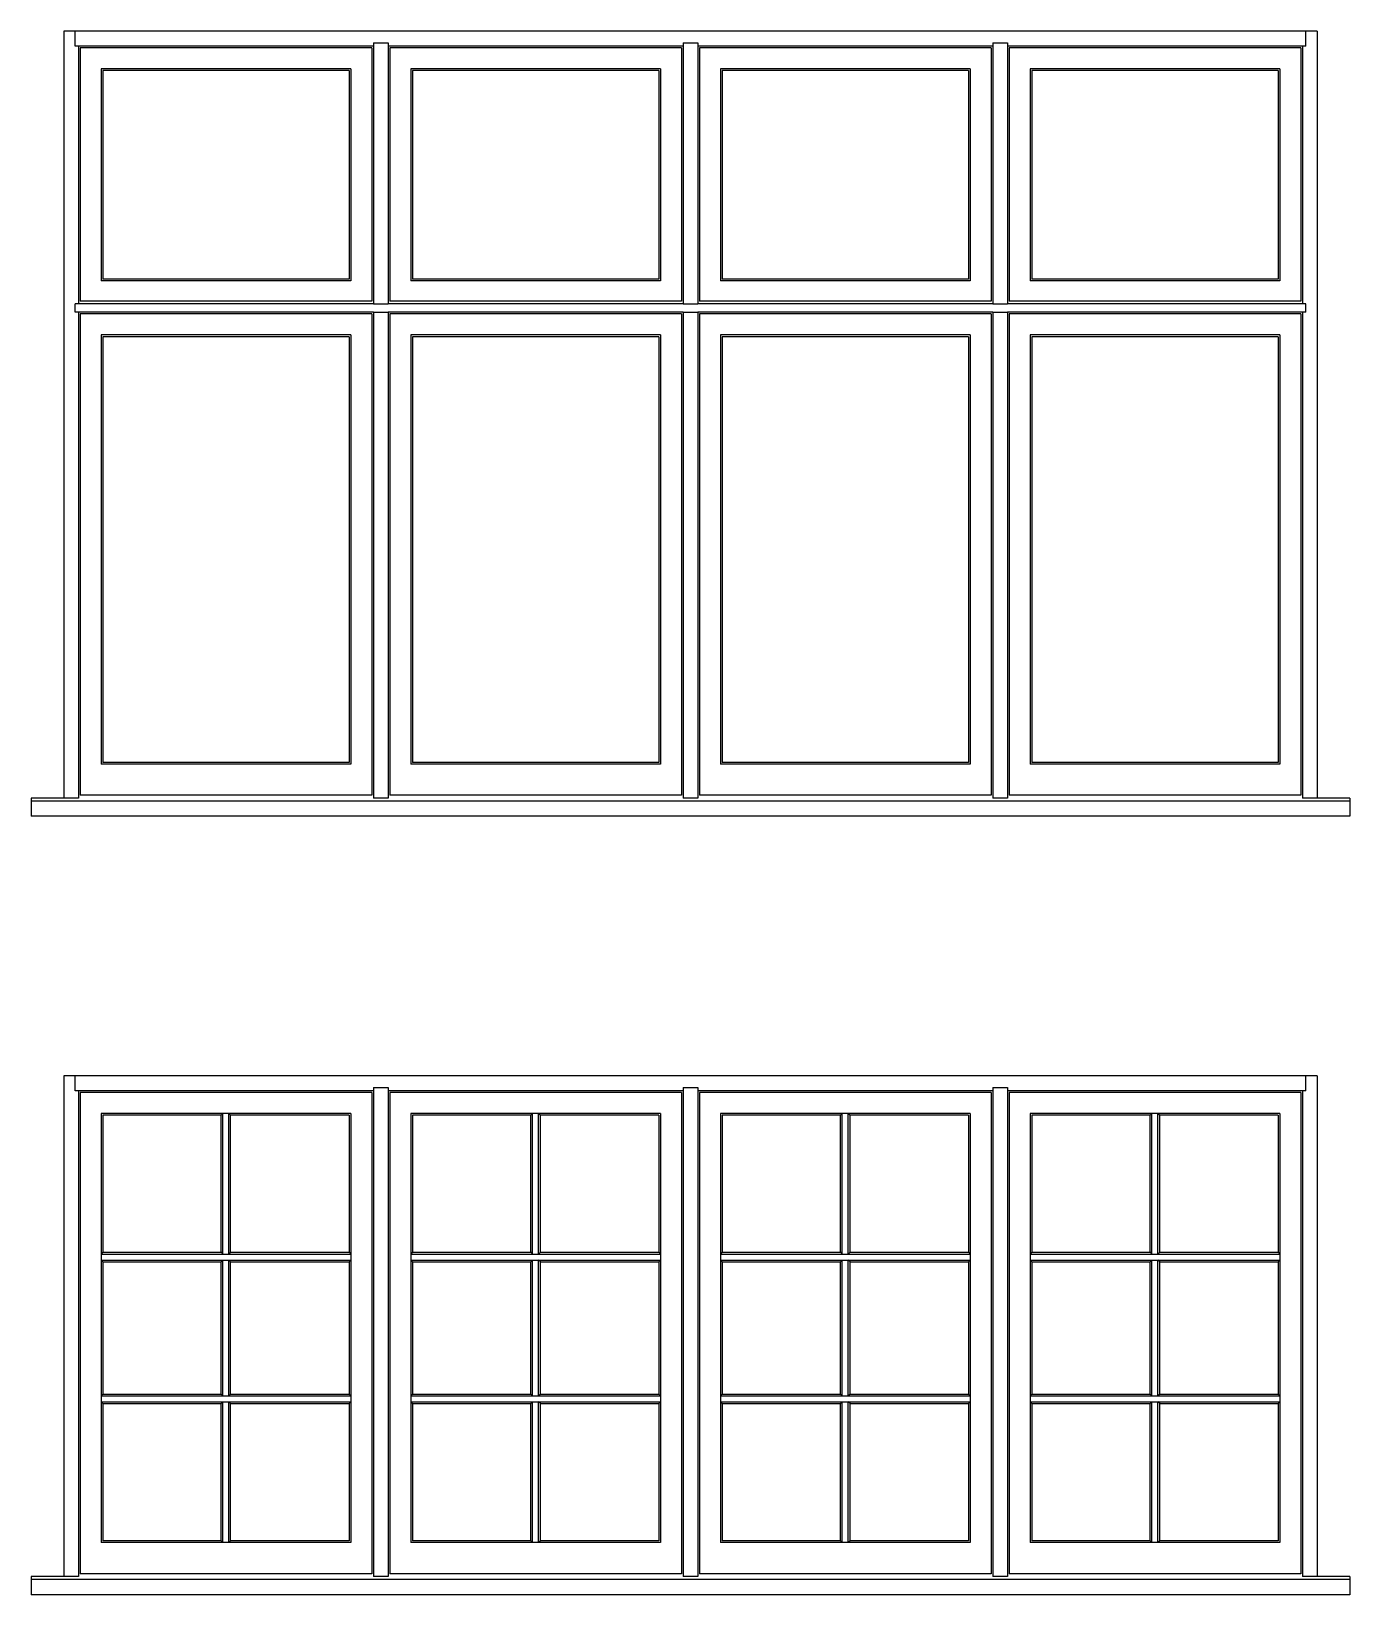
# Model space of a CAD drawing. Header units: inches. Extents: x 1985 to 11287, y 379 to 3234.
# Drawn here: x 9619.8 to 9741.6, y 1754.9 to 1899.4 of the extents above; entities that cross this region are included whole.
import ezdxf

# ---------------------------------------------------------------- set-up
doc = ezdxf.new("R2010")
doc.units = ezdxf.units.IN
doc.header["$MEASUREMENT"] = 0
doc.layers.add('elevation 99', color=7, linetype='CONTINUOUS')

msp = doc.modelspace()

# ---------------------------------------------------------------- linework, layer by layer
at = {"layer": 'elevation 99'}
for p, q in [((9622.767868, 1899.389656), (9622.767868, 1874.200051)), ((9652.76785, 1899.389656), (9622.767868, 1899.389656)), ((9623.830368, 1898.014655), (9623.830368, 1899.389656)), ((9681.392831, 1899.389656), (9651.39285, 1899.389656)), ((9651.39285, 1898.327155), (9651.39285, 1874.200051)), ((9651.39285, 1898.327155), (9652.76785, 1898.327155)), ((9652.76785, 1898.327155), (9652.76785, 1874.200051)), ((9710.017813, 1899.389656), (9680.017831, 1899.389656)), ((9680.017831, 1898.327155), (9680.017831, 1874.200051)), ((9680.017831, 1898.327155), (9681.392831, 1898.327155)), ((9681.392831, 1898.327155), (9681.392831, 1874.200051)), ((9738.642795, 1899.389656), (9708.642813, 1899.389656)), ((9708.642813, 1898.327155), (9708.642813, 1874.200051)), ((9708.642813, 1898.327155), (9710.017813, 1898.327155)), ((9710.017813, 1898.327155), (9710.017813, 1874.200051)), ((9737.580295, 1898.014655), (9737.580295, 1899.389656)), ((9738.642795, 1899.389656), (9738.642795, 1874.200051)), ((9651.39285, 1898.014655), (9623.830368, 1898.014655)), ((9624.142868, 1898.014655), (9624.142868, 1874.200051)), ((9624.286274, 1897.870969), (9624.286274, 1874.450518)), ((9651.249164, 1897.870969), (9624.286274, 1897.870969)), ((9651.249164, 1897.870969), (9651.249164, 1874.450518)), ((9651.39285, 1898.014655), (9651.39285, 1874.200051)), ((9652.76785, 1898.014655), (9652.76785, 1874.200051)), ((9680.017831, 1898.014655), (9652.76785, 1898.014655)), ((9652.911256, 1897.870969), (9652.911256, 1874.450518)), ((9679.874146, 1897.870969), (9652.911256, 1897.870969)), ((9679.874146, 1897.870969), (9679.874146, 1874.450518)), ((9680.017831, 1898.014655), (9680.017831, 1874.200051)), ((9681.392831, 1898.014655), (9681.392831, 1874.200051)), ((9708.642813, 1898.014655), (9681.392831, 1898.014655)), ((9681.536238, 1897.870969), (9681.536238, 1874.450518)), ((9708.499128, 1897.870969), (9681.536238, 1897.870969)), ((9708.499128, 1897.870969), (9708.499128, 1874.450518)), ((9708.642813, 1898.014655), (9708.642813, 1874.200051)), ((9710.017813, 1898.014655), (9710.017813, 1874.200051)), ((9737.580295, 1898.014655), (9710.017813, 1898.014655)), ((9710.16122, 1897.870969), (9710.16122, 1874.450518)), ((9737.124109, 1897.870969), (9710.16122, 1897.870969)), ((9737.124109, 1897.870969), (9737.124109, 1874.450518)), ((9737.267795, 1898.014655), (9737.267795, 1874.200051)), ((9626.232154, 1895.925369), (9626.232154, 1876.33346)), ((9649.303564, 1895.925369), (9626.232154, 1895.925369)), ((9626.392868, 1895.764655), (9626.392868, 1876.494175)), ((9649.14285, 1895.764655), (9626.392868, 1895.764655)), ((9649.14285, 1895.764655), (9649.14285, 1876.494175)), ((9649.303564, 1895.925369), (9649.303564, 1876.33346)), ((9654.857135, 1895.925369), (9654.857135, 1876.33346)), ((9677.928546, 1895.925369), (9654.857135, 1895.925369)), ((9655.01785, 1895.764655), (9655.01785, 1876.494175)), ((9677.767831, 1895.764655), (9655.01785, 1895.764655)), ((9677.767831, 1895.764655), (9677.767831, 1876.494175)), ((9677.928546, 1895.925369), (9677.928546, 1876.33346)), ((9683.482117, 1895.925369), (9683.482117, 1876.33346)), ((9706.553528, 1895.925369), (9683.482117, 1895.925369)), ((9683.642831, 1895.764655), (9683.642831, 1876.494175)), ((9706.392813, 1895.764655), (9683.642831, 1895.764655)), ((9706.392813, 1895.764655), (9706.392813, 1876.494175)), ((9706.553528, 1895.925369), (9706.553528, 1876.33346)), ((9712.107099, 1895.925369), (9712.107099, 1876.33346)), ((9735.178509, 1895.925369), (9712.107099, 1895.925369)), ((9712.267813, 1895.764655), (9712.267813, 1876.494175)), ((9735.017795, 1895.764655), (9712.267813, 1895.764655)), ((9735.017795, 1895.764655), (9735.017795, 1876.494175)), ((9735.178509, 1895.925369), (9735.178509, 1876.33346)), ((9649.303564, 1876.33346), (9626.232154, 1876.33346)), ((9649.14285, 1876.494175), (9626.392868, 1876.494175)), ((9677.928546, 1876.33346), (9654.857135, 1876.33346)), ((9677.767831, 1876.494175), (9655.01785, 1876.494175)), ((9706.553528, 1876.33346), (9683.482117, 1876.33346)), ((9706.392813, 1876.494175), (9683.642831, 1876.494175)), ((9735.178509, 1876.33346), (9712.107099, 1876.33346)), ((9735.017795, 1876.494175), (9712.267813, 1876.494175)), ((9622.767868, 1874.200051), (9622.767868, 1828.543744)), ((9651.39285, 1874.200051), (9623.830368, 1874.200051)), ((9623.830368, 1873.41985), (9623.830368, 1874.200051)), ((9651.249164, 1874.450518), (9624.286274, 1874.450518)), ((9651.39285, 1874.200051), (9652.76785, 1874.200051)), ((9680.017831, 1874.200051), (9652.76785, 1874.200051)), ((9679.874146, 1874.450518), (9652.911256, 1874.450518)), ((9680.017831, 1874.200051), (9681.392831, 1874.200051)), ((9708.642813, 1874.200051), (9681.392831, 1874.200051)), ((9708.499128, 1874.450518), (9681.536238, 1874.450518)), ((9708.642813, 1874.200051), (9710.017813, 1874.200051)), ((9737.580295, 1874.200051), (9710.017813, 1874.200051)), ((9737.124109, 1874.450518), (9710.16122, 1874.450518)), ((9737.580295, 1873.41985), (9737.580295, 1874.200051)), ((9738.642795, 1874.200051), (9738.642795, 1828.543744)), ((9651.39285, 1873.41985), (9623.830368, 1873.41985)), ((9624.142868, 1873.41985), (9624.142868, 1828.543744)), ((9624.286274, 1873.276164), (9624.286274, 1828.794211)), ((9651.249164, 1873.276164), (9624.286274, 1873.276164)), ((9651.249164, 1873.276164), (9651.249164, 1828.794211)), ((9651.39285, 1873.41985), (9651.39285, 1828.543744)), ((9651.39285, 1873.41985), (9651.39285, 1828.543744)), ((9651.39285, 1873.41985), (9652.76785, 1873.41985)), ((9652.76785, 1873.41985), (9652.76785, 1828.543744)), ((9652.76785, 1873.41985), (9652.76785, 1828.543744)), ((9680.017831, 1873.41985), (9652.76785, 1873.41985)), ((9652.911256, 1873.276164), (9652.911256, 1828.794211)), ((9679.874146, 1873.276164), (9652.911256, 1873.276164)), ((9679.874146, 1873.276164), (9679.874146, 1828.794211)), ((9680.017831, 1873.41985), (9680.017831, 1828.543744)), ((9680.017831, 1873.41985), (9680.017831, 1828.543744)), ((9680.017831, 1873.41985), (9681.392831, 1873.41985)), ((9681.392831, 1873.41985), (9681.392831, 1828.543744)), ((9681.392831, 1873.41985), (9681.392831, 1828.543744)), ((9708.642813, 1873.41985), (9681.392831, 1873.41985)), ((9681.536238, 1873.276164), (9681.536238, 1828.794211)), ((9708.499128, 1873.276164), (9681.536238, 1873.276164)), ((9708.499128, 1873.276164), (9708.499128, 1828.794211)), ((9708.642813, 1873.41985), (9708.642813, 1828.543744)), ((9708.642813, 1873.41985), (9708.642813, 1828.543744)), ((9708.642813, 1873.41985), (9710.017813, 1873.41985)), ((9710.017813, 1873.41985), (9710.017813, 1828.543744)), ((9710.017813, 1873.41985), (9710.017813, 1828.543744)), ((9737.580295, 1873.41985), (9710.017813, 1873.41985)), ((9710.16122, 1873.276164), (9710.16122, 1828.794211)), ((9737.124109, 1873.276164), (9710.16122, 1873.276164)), ((9737.124109, 1873.276164), (9737.124109, 1828.794211)), ((9737.267795, 1873.41985), (9737.267795, 1828.543744)), ((9626.232154, 1871.330564), (9626.232154, 1831.677154)), ((9649.303564, 1871.330564), (9626.232154, 1871.330564)), ((9626.392868, 1871.16985), (9626.392868, 1831.837868)), ((9649.14285, 1871.16985), (9626.392868, 1871.16985)), ((9649.14285, 1871.16985), (9649.14285, 1831.837868)), ((9649.303564, 1871.330564), (9649.303564, 1831.677154)), ((9654.857135, 1871.330564), (9654.857135, 1831.677154)), ((9677.928546, 1871.330564), (9654.857135, 1871.330564)), ((9655.01785, 1871.16985), (9655.01785, 1831.837868)), ((9677.767831, 1871.16985), (9655.01785, 1871.16985)), ((9677.767831, 1871.16985), (9677.767831, 1831.837868)), ((9677.928546, 1871.330564), (9677.928546, 1831.677154)), ((9683.482117, 1871.330564), (9683.482117, 1831.677154)), ((9706.553528, 1871.330564), (9683.482117, 1871.330564)), ((9683.642831, 1871.16985), (9683.642831, 1831.837868)), ((9706.392813, 1871.16985), (9683.642831, 1871.16985)), ((9706.392813, 1871.16985), (9706.392813, 1831.837868)), ((9706.553528, 1871.330564), (9706.553528, 1831.677154)), ((9712.107099, 1871.330564), (9712.107099, 1831.677154)), ((9735.178509, 1871.330564), (9712.107099, 1871.330564)), ((9712.267813, 1871.16985), (9712.267813, 1831.837868)), ((9735.017795, 1871.16985), (9712.267813, 1871.16985)), ((9735.017795, 1871.16985), (9735.017795, 1831.837868)), ((9735.178509, 1871.330564), (9735.178509, 1831.677154)), ((9649.14285, 1831.837868), (9626.392868, 1831.837868)), ((9677.767831, 1831.837868), (9655.01785, 1831.837868)), ((9706.392813, 1831.837868), (9683.642831, 1831.837868)), ((9735.017795, 1831.837868), (9712.267813, 1831.837868)), ((9649.303564, 1831.677154), (9626.232154, 1831.677154)), ((9677.928546, 1831.677154), (9654.857135, 1831.677154)), ((9706.553528, 1831.677154), (9683.482117, 1831.677154)), ((9735.178509, 1831.677154), (9712.107099, 1831.677154)), ((9624.142868, 1828.543744), (9619.767868, 1828.543744)), ((9619.767868, 1828.543744), (9619.767868, 1826.861002)), ((9655.76785, 1828.257213), (9619.767868, 1828.257213)), ((9651.249164, 1828.794211), (9624.286274, 1828.794211)), ((9684.392831, 1828.257213), (9648.39285, 1828.257213)), ((9652.76785, 1828.543744), (9651.39285, 1828.543744)), ((9679.874146, 1828.794211), (9652.911256, 1828.794211)), ((9713.017813, 1828.257213), (9677.017831, 1828.257213)), ((9681.392831, 1828.543744), (9680.017831, 1828.543744)), ((9708.499128, 1828.794211), (9681.536238, 1828.794211)), ((9741.642795, 1828.257213), (9705.642813, 1828.257213)), ((9710.017813, 1828.543744), (9708.642813, 1828.543744)), ((9737.124109, 1828.794211), (9710.16122, 1828.794211)), ((9741.642795, 1828.543744), (9737.267795, 1828.543744)), ((9741.642795, 1828.543744), (9741.642795, 1826.861002)), ((9655.76785, 1826.861002), (9619.767868, 1826.861002)), ((9684.392831, 1826.861002), (9648.39285, 1826.861002)), ((9713.017813, 1826.861002), (9677.017831, 1826.861002)), ((9741.642795, 1826.861002), (9705.642813, 1826.861002)), ((9622.767868, 1802.861002), (9622.767868, 1756.609896)), ((9652.76785, 1802.861002), (9622.767868, 1802.861002)), ((9623.830368, 1801.486002), (9623.830368, 1802.861002)), ((9624.142868, 1801.486002), (9623.830368, 1801.486002)), ((9624.142868, 1801.486002), (9624.142868, 1756.609896)), ((9651.39285, 1801.486002), (9624.142868, 1801.486002)), ((9681.392831, 1802.861002), (9651.39285, 1802.861002)), ((9651.39285, 1801.798502), (9651.39285, 1756.609896)), ((9651.39285, 1801.798502), (9652.76785, 1801.798502)), ((9651.39285, 1801.486002), (9651.39285, 1756.609896)), ((9652.76785, 1801.798502), (9652.76785, 1756.609896)), ((9652.76785, 1801.486002), (9652.76785, 1756.609896)), ((9680.017831, 1801.486002), (9652.76785, 1801.486002)), ((9710.017813, 1802.861002), (9680.017831, 1802.861002)), ((9680.017831, 1801.798502), (9680.017831, 1756.609896)), ((9680.017831, 1801.798502), (9681.392831, 1801.798502)), ((9680.017831, 1801.486002), (9680.017831, 1756.609896)), ((9681.392831, 1801.798502), (9681.392831, 1756.609896)), ((9681.392831, 1801.486002), (9681.392831, 1756.609896)), ((9708.642813, 1801.486002), (9681.392831, 1801.486002)), ((9738.642795, 1802.861002), (9708.642813, 1802.861002)), ((9708.642813, 1801.798502), (9708.642813, 1756.609896)), ((9708.642813, 1801.798502), (9710.017813, 1801.798502)), ((9708.642813, 1801.486002), (9708.642813, 1756.609896)), ((9710.017813, 1801.798502), (9710.017813, 1756.609896)), ((9710.017813, 1801.486002), (9710.017813, 1756.609896)), ((9737.580295, 1801.486002), (9710.017813, 1801.486002)), ((9737.267795, 1801.486002), (9737.267795, 1756.609896)), ((9737.580295, 1801.486002), (9737.580295, 1802.861002)), ((9738.642795, 1802.861002), (9738.642795, 1756.609896)), ((9624.286274, 1801.342316), (9624.286274, 1756.860363)), ((9651.249164, 1801.342316), (9624.286274, 1801.342316)), ((9651.249164, 1801.342316), (9651.249164, 1756.860363)), ((9652.911256, 1801.342316), (9652.911256, 1756.860363)), ((9679.874146, 1801.342316), (9652.911256, 1801.342316)), ((9679.874146, 1801.342316), (9679.874146, 1756.860363)), ((9681.536238, 1801.342316), (9681.536238, 1756.860363)), ((9708.499128, 1801.342316), (9681.536238, 1801.342316)), ((9708.499128, 1801.342316), (9708.499128, 1756.860363)), ((9710.16122, 1801.342316), (9710.16122, 1756.860363)), ((9737.124109, 1801.342316), (9710.16122, 1801.342316)), ((9737.124109, 1801.342316), (9737.124109, 1756.860363)), ((9626.232154, 1799.396716), (9626.232154, 1759.743305)), ((9649.303564, 1799.396716), (9626.232154, 1799.396716)), ((9626.392868, 1799.236002), (9626.392868, 1786.567873)), ((9637.325327, 1799.236002), (9626.392868, 1799.236002)), ((9637.325327, 1799.236002), (9637.486041, 1799.396716)), ((9637.325327, 1786.567873), (9637.325327, 1799.236002)), ((9637.486041, 1786.407159), (9637.486041, 1799.396716)), ((9638.039612, 1799.396716), (9638.200327, 1799.236002)), ((9638.039612, 1786.407159), (9638.039612, 1799.396716)), ((9649.14285, 1799.236002), (9638.200327, 1799.236002)), ((9638.200327, 1786.567873), (9638.200327, 1799.236002)), ((9649.14285, 1799.236002), (9649.14285, 1786.567873)), ((9649.303564, 1799.396716), (9649.303564, 1759.743305)), ((9654.857135, 1799.396716), (9654.857135, 1759.743305)), ((9677.928546, 1799.396716), (9654.857135, 1799.396716)), ((9655.01785, 1799.236002), (9655.01785, 1786.567873)), ((9665.950308, 1799.236002), (9655.01785, 1799.236002)), ((9665.950308, 1799.236002), (9666.111023, 1799.396716)), ((9665.950308, 1786.567873), (9665.950308, 1799.236002)), ((9666.111023, 1786.407159), (9666.111023, 1799.396716)), ((9666.664594, 1799.396716), (9666.825308, 1799.236002)), ((9666.664594, 1786.407159), (9666.664594, 1799.396716)), ((9677.767831, 1799.236002), (9666.825308, 1799.236002)), ((9666.825308, 1786.567873), (9666.825308, 1799.236002)), ((9677.767831, 1799.236002), (9677.767831, 1786.567873)), ((9677.928546, 1799.396716), (9677.928546, 1759.743305)), ((9683.482117, 1799.396716), (9683.482117, 1759.743305)), ((9706.553528, 1799.396716), (9683.482117, 1799.396716)), ((9683.642831, 1799.236002), (9683.642831, 1786.567873)), ((9694.57529, 1799.236002), (9683.642831, 1799.236002)), ((9694.57529, 1799.236002), (9694.736005, 1799.396716)), ((9694.57529, 1786.567873), (9694.57529, 1799.236002)), ((9694.736005, 1786.407159), (9694.736005, 1799.396716)), ((9695.289576, 1799.396716), (9695.45029, 1799.236002)), ((9695.289576, 1786.407159), (9695.289576, 1799.396716)), ((9706.392813, 1799.236002), (9695.45029, 1799.236002)), ((9695.45029, 1786.567873), (9695.45029, 1799.236002)), ((9706.392813, 1799.236002), (9706.392813, 1786.567873)), ((9706.553528, 1799.396716), (9706.553528, 1759.743305)), ((9712.107099, 1799.396716), (9712.107099, 1759.743305)), ((9735.178509, 1799.396716), (9712.107099, 1799.396716)), ((9712.267813, 1799.236002), (9712.267813, 1786.567873)), ((9723.200272, 1799.236002), (9712.267813, 1799.236002)), ((9723.200272, 1799.236002), (9723.360986, 1799.396716)), ((9723.200272, 1786.567873), (9723.200272, 1799.236002)), ((9723.360986, 1786.407159), (9723.360986, 1799.396716)), ((9723.914558, 1799.396716), (9724.075272, 1799.236002)), ((9723.914558, 1786.407159), (9723.914558, 1799.396716)), ((9735.017795, 1799.236002), (9724.075272, 1799.236002)), ((9724.075272, 1786.567873), (9724.075272, 1799.236002)), ((9735.017795, 1799.236002), (9735.017795, 1786.567873)), ((9735.178509, 1799.396716), (9735.178509, 1759.743305)), ((9626.392868, 1786.567873), (9626.232154, 1786.407159)), ((9626.232154, 1786.407159), (9637.486041, 1786.407159)), ((9626.232154, 1785.853587), (9637.486041, 1785.853587)), ((9626.232154, 1785.853587), (9626.392868, 1785.692873)), ((9626.392868, 1786.567873), (9637.325327, 1786.567873)), ((9626.392868, 1785.692873), (9626.392868, 1773.457212)), ((9626.392868, 1785.692873), (9637.325327, 1785.692873)), ((9637.325327, 1786.567873), (9637.486041, 1786.407159)), ((9637.325327, 1785.692873), (9637.486041, 1785.853587)), ((9637.325327, 1773.457212), (9637.325327, 1785.692873)), ((9637.486041, 1786.407159), (9638.039612, 1786.407159)), ((9637.486041, 1785.853587), (9638.039612, 1785.853587)), ((9637.486041, 1773.296498), (9637.486041, 1785.853587)), ((9638.200327, 1786.567873), (9638.039612, 1786.407159)), ((9638.039612, 1786.407159), (9649.303564, 1786.407159)), ((9638.039612, 1785.853587), (9649.303564, 1785.853587)), ((9638.200327, 1785.692873), (9638.039612, 1785.853587)), ((9638.039612, 1773.296498), (9638.039612, 1785.853587)), ((9638.200327, 1786.567873), (9649.14285, 1786.567873)), ((9638.200327, 1773.457212), (9638.200327, 1785.692873)), ((9638.200327, 1785.692873), (9649.14285, 1785.692873)), ((9649.14285, 1786.567873), (9649.303564, 1786.407159)), ((9649.303564, 1785.853587), (9649.14285, 1785.692873)), ((9649.14285, 1785.692873), (9649.14285, 1773.457212)), ((9655.01785, 1786.567873), (9654.857135, 1786.407159)), ((9654.857135, 1786.407159), (9666.111023, 1786.407159)), ((9654.857135, 1785.853587), (9666.111023, 1785.853587)), ((9654.857135, 1785.853587), (9655.01785, 1785.692873)), ((9655.01785, 1786.567873), (9665.950308, 1786.567873)), ((9655.01785, 1785.692873), (9655.01785, 1773.457212)), ((9655.01785, 1785.692873), (9665.950308, 1785.692873)), ((9665.950308, 1786.567873), (9666.111023, 1786.407159)), ((9665.950308, 1785.692873), (9666.111023, 1785.853587)), ((9665.950308, 1773.457212), (9665.950308, 1785.692873)), ((9666.111023, 1786.407159), (9666.664594, 1786.407159)), ((9666.111023, 1785.853587), (9666.664594, 1785.853587)), ((9666.111023, 1773.296498), (9666.111023, 1785.853587)), ((9666.825308, 1786.567873), (9666.664594, 1786.407159)), ((9666.664594, 1786.407159), (9677.928546, 1786.407159)), ((9666.664594, 1785.853587), (9677.928546, 1785.853587)), ((9666.825308, 1785.692873), (9666.664594, 1785.853587)), ((9666.664594, 1773.296498), (9666.664594, 1785.853587)), ((9666.825308, 1786.567873), (9677.767831, 1786.567873)), ((9666.825308, 1773.457212), (9666.825308, 1785.692873)), ((9666.825308, 1785.692873), (9677.767831, 1785.692873)), ((9677.767831, 1786.567873), (9677.928546, 1786.407159)), ((9677.928546, 1785.853587), (9677.767831, 1785.692873)), ((9677.767831, 1785.692873), (9677.767831, 1773.457212)), ((9683.642831, 1786.567873), (9683.482117, 1786.407159)), ((9683.482117, 1786.407159), (9694.736005, 1786.407159)), ((9683.482117, 1785.853587), (9694.736005, 1785.853587)), ((9683.482117, 1785.853587), (9683.642831, 1785.692873)), ((9683.642831, 1786.567873), (9694.57529, 1786.567873)), ((9683.642831, 1785.692873), (9683.642831, 1773.457212)), ((9683.642831, 1785.692873), (9694.57529, 1785.692873)), ((9694.57529, 1786.567873), (9694.736005, 1786.407159)), ((9694.57529, 1785.692873), (9694.736005, 1785.853587)), ((9694.57529, 1773.457212), (9694.57529, 1785.692873)), ((9694.736005, 1786.407159), (9695.289576, 1786.407159)), ((9694.736005, 1785.853587), (9695.289576, 1785.853587)), ((9694.736005, 1773.296498), (9694.736005, 1785.853587)), ((9695.45029, 1786.567873), (9695.289576, 1786.407159)), ((9695.289576, 1786.407159), (9706.553528, 1786.407159)), ((9695.289576, 1785.853587), (9706.553528, 1785.853587)), ((9695.45029, 1785.692873), (9695.289576, 1785.853587)), ((9695.289576, 1773.296498), (9695.289576, 1785.853587)), ((9695.45029, 1786.567873), (9706.392813, 1786.567873)), ((9695.45029, 1773.457212), (9695.45029, 1785.692873)), ((9695.45029, 1785.692873), (9706.392813, 1785.692873)), ((9706.392813, 1786.567873), (9706.553528, 1786.407159)), ((9706.553528, 1785.853587), (9706.392813, 1785.692873)), ((9706.392813, 1785.692873), (9706.392813, 1773.457212)), ((9712.267813, 1786.567873), (9712.107099, 1786.407159)), ((9712.107099, 1786.407159), (9723.360986, 1786.407159)), ((9712.107099, 1785.853587), (9723.360986, 1785.853587)), ((9712.107099, 1785.853587), (9712.267813, 1785.692873)), ((9712.267813, 1786.567873), (9723.200272, 1786.567873)), ((9712.267813, 1785.692873), (9712.267813, 1773.457212)), ((9712.267813, 1785.692873), (9723.200272, 1785.692873)), ((9723.200272, 1786.567873), (9723.360986, 1786.407159)), ((9723.200272, 1785.692873), (9723.360986, 1785.853587)), ((9723.200272, 1773.457212), (9723.200272, 1785.692873)), ((9723.360986, 1786.407159), (9723.914558, 1786.407159)), ((9723.360986, 1785.853587), (9723.914558, 1785.853587)), ((9723.360986, 1773.296498), (9723.360986, 1785.853587)), ((9724.075272, 1786.567873), (9723.914558, 1786.407159)), ((9723.914558, 1786.407159), (9735.178509, 1786.407159)), ((9723.914558, 1785.853587), (9735.178509, 1785.853587)), ((9724.075272, 1785.692873), (9723.914558, 1785.853587)), ((9723.914558, 1773.296498), (9723.914558, 1785.853587)), ((9724.075272, 1786.567873), (9735.017795, 1786.567873)), ((9724.075272, 1773.457212), (9724.075272, 1785.692873)), ((9724.075272, 1785.692873), (9735.017795, 1785.692873)), ((9735.017795, 1786.567873), (9735.178509, 1786.407159)), ((9735.178509, 1785.853587), (9735.017795, 1785.692873)), ((9735.017795, 1785.692873), (9735.017795, 1773.457212)), ((9626.392868, 1773.457212), (9626.232154, 1773.296498)), ((9626.232154, 1773.296498), (9637.486041, 1773.296498)), ((9626.232154, 1772.742927), (9637.486041, 1772.742927)), ((9626.232154, 1772.742927), (9626.392868, 1772.582212)), ((9626.392868, 1773.457212), (9637.325327, 1773.457212)), ((9626.392868, 1772.582212), (9626.392868, 1759.90402)), ((9626.392868, 1772.582212), (9637.325327, 1772.582212)), ((9637.325327, 1773.457212), (9637.486041, 1773.296498)), ((9637.325327, 1772.582212), (9637.486041, 1772.742927)), ((9637.325327, 1759.90402), (9637.325327, 1772.582212)), ((9637.486041, 1773.296498), (9638.039612, 1773.296498)), ((9637.486041, 1759.743305), (9637.486041, 1772.742927)), ((9637.486041, 1772.742927), (9638.039612, 1772.742927)), ((9638.200327, 1773.457212), (9638.039612, 1773.296498)), ((9638.039612, 1773.296498), (9649.303564, 1773.296498)), ((9638.039612, 1759.743305), (9638.039612, 1772.742927)), ((9638.039612, 1772.742927), (9649.303564, 1772.742927)), ((9638.200327, 1772.582212), (9638.039612, 1772.742927)), ((9638.200327, 1773.457212), (9649.14285, 1773.457212)), ((9638.200327, 1759.90402), (9638.200327, 1772.582212)), ((9638.200327, 1772.582212), (9649.14285, 1772.582212)), ((9649.14285, 1773.457212), (9649.303564, 1773.296498)), ((9649.303564, 1772.742927), (9649.14285, 1772.582212)), ((9649.14285, 1772.582212), (9649.14285, 1759.90402)), ((9655.01785, 1773.457212), (9654.857135, 1773.296498)), ((9654.857135, 1773.296498), (9666.111023, 1773.296498)), ((9654.857135, 1772.742927), (9666.111023, 1772.742927)), ((9654.857135, 1772.742927), (9655.01785, 1772.582212)), ((9655.01785, 1773.457212), (9665.950308, 1773.457212)), ((9655.01785, 1772.582212), (9655.01785, 1759.90402)), ((9655.01785, 1772.582212), (9665.950308, 1772.582212)), ((9665.950308, 1773.457212), (9666.111023, 1773.296498)), ((9665.950308, 1772.582212), (9666.111023, 1772.742927)), ((9665.950308, 1759.90402), (9665.950308, 1772.582212)), ((9666.111023, 1773.296498), (9666.664594, 1773.296498)), ((9666.111023, 1759.743305), (9666.111023, 1772.742927)), ((9666.111023, 1772.742927), (9666.664594, 1772.742927)), ((9666.825308, 1773.457212), (9666.664594, 1773.296498)), ((9666.664594, 1773.296498), (9677.928546, 1773.296498)), ((9666.664594, 1759.743305), (9666.664594, 1772.742927)), ((9666.664594, 1772.742927), (9677.928546, 1772.742927)), ((9666.825308, 1772.582212), (9666.664594, 1772.742927)), ((9666.825308, 1773.457212), (9677.767831, 1773.457212)), ((9666.825308, 1759.90402), (9666.825308, 1772.582212)), ((9666.825308, 1772.582212), (9677.767831, 1772.582212)), ((9677.767831, 1773.457212), (9677.928546, 1773.296498)), ((9677.928546, 1772.742927), (9677.767831, 1772.582212)), ((9677.767831, 1772.582212), (9677.767831, 1759.90402)), ((9683.642831, 1773.457212), (9683.482117, 1773.296498)), ((9683.482117, 1773.296498), (9694.736005, 1773.296498)), ((9683.482117, 1772.742927), (9694.736005, 1772.742927)), ((9683.482117, 1772.742927), (9683.642831, 1772.582212)), ((9683.642831, 1773.457212), (9694.57529, 1773.457212)), ((9683.642831, 1772.582212), (9683.642831, 1759.90402)), ((9683.642831, 1772.582212), (9694.57529, 1772.582212)), ((9694.57529, 1773.457212), (9694.736005, 1773.296498)), ((9694.57529, 1772.582212), (9694.736005, 1772.742927)), ((9694.57529, 1759.90402), (9694.57529, 1772.582212)), ((9694.736005, 1773.296498), (9695.289576, 1773.296498)), ((9694.736005, 1759.743305), (9694.736005, 1772.742927)), ((9694.736005, 1772.742927), (9695.289576, 1772.742927)), ((9695.45029, 1773.457212), (9695.289576, 1773.296498)), ((9695.289576, 1773.296498), (9706.553528, 1773.296498)), ((9695.289576, 1759.743305), (9695.289576, 1772.742927)), ((9695.289576, 1772.742927), (9706.553528, 1772.742927)), ((9695.45029, 1772.582212), (9695.289576, 1772.742927)), ((9695.45029, 1773.457212), (9706.392813, 1773.457212)), ((9695.45029, 1759.90402), (9695.45029, 1772.582212)), ((9695.45029, 1772.582212), (9706.392813, 1772.582212)), ((9706.392813, 1773.457212), (9706.553528, 1773.296498)), ((9706.553528, 1772.742927), (9706.392813, 1772.582212)), ((9706.392813, 1772.582212), (9706.392813, 1759.90402)), ((9712.267813, 1773.457212), (9712.107099, 1773.296498)), ((9712.107099, 1773.296498), (9723.360986, 1773.296498)), ((9712.107099, 1772.742927), (9723.360986, 1772.742927)), ((9712.107099, 1772.742927), (9712.267813, 1772.582212)), ((9712.267813, 1773.457212), (9723.200272, 1773.457212)), ((9712.267813, 1772.582212), (9712.267813, 1759.90402)), ((9712.267813, 1772.582212), (9723.200272, 1772.582212)), ((9723.200272, 1773.457212), (9723.360986, 1773.296498)), ((9723.200272, 1772.582212), (9723.360986, 1772.742927)), ((9723.200272, 1759.90402), (9723.200272, 1772.582212)), ((9723.360986, 1773.296498), (9723.914558, 1773.296498)), ((9723.360986, 1759.743305), (9723.360986, 1772.742927)), ((9723.360986, 1772.742927), (9723.914558, 1772.742927)), ((9724.075272, 1773.457212), (9723.914558, 1773.296498)), ((9723.914558, 1773.296498), (9735.178509, 1773.296498)), ((9723.914558, 1759.743305), (9723.914558, 1772.742927)), ((9723.914558, 1772.742927), (9735.178509, 1772.742927)), ((9724.075272, 1772.582212), (9723.914558, 1772.742927)), ((9724.075272, 1773.457212), (9735.017795, 1773.457212)), ((9724.075272, 1759.90402), (9724.075272, 1772.582212)), ((9724.075272, 1772.582212), (9735.017795, 1772.582212)), ((9735.017795, 1773.457212), (9735.178509, 1773.296498)), ((9735.178509, 1772.742927), (9735.017795, 1772.582212)), ((9735.017795, 1772.582212), (9735.017795, 1759.90402)), ((9649.303564, 1759.743305), (9626.232154, 1759.743305)), ((9637.325327, 1759.90402), (9626.392868, 1759.90402)), ((9637.325327, 1759.90402), (9637.486041, 1759.743305)), ((9638.200327, 1759.90402), (9638.039612, 1759.743305)), ((9649.14285, 1759.90402), (9638.200327, 1759.90402)), ((9677.928546, 1759.743305), (9654.857135, 1759.743305)), ((9665.950308, 1759.90402), (9655.01785, 1759.90402)), ((9665.950308, 1759.90402), (9666.111023, 1759.743305)), ((9666.825308, 1759.90402), (9666.664594, 1759.743305)), ((9677.767831, 1759.90402), (9666.825308, 1759.90402)), ((9706.553528, 1759.743305), (9683.482117, 1759.743305)), ((9694.57529, 1759.90402), (9683.642831, 1759.90402)), ((9694.57529, 1759.90402), (9694.736005, 1759.743305)), ((9695.45029, 1759.90402), (9695.289576, 1759.743305)), ((9706.392813, 1759.90402), (9695.45029, 1759.90402)), ((9735.178509, 1759.743305), (9712.107099, 1759.743305)), ((9723.200272, 1759.90402), (9712.267813, 1759.90402)), ((9723.200272, 1759.90402), (9723.360986, 1759.743305)), ((9724.075272, 1759.90402), (9723.914558, 1759.743305)), ((9735.017795, 1759.90402), (9724.075272, 1759.90402)), ((9651.249164, 1756.860363), (9624.286274, 1756.860363)), ((9679.874146, 1756.860363), (9652.911256, 1756.860363)), ((9708.499128, 1756.860363), (9681.536238, 1756.860363)), ((9737.124109, 1756.860363), (9710.16122, 1756.860363)), ((9624.142868, 1756.609896), (9619.767868, 1756.609896)), ((9619.767868, 1756.609896), (9619.767868, 1754.927154)), ((9655.76785, 1756.323365), (9619.767868, 1756.323365)), ((9684.392831, 1756.323365), (9648.39285, 1756.323365)), ((9652.76785, 1756.609896), (9651.39285, 1756.609896)), ((9713.017813, 1756.323365), (9677.017831, 1756.323365)), ((9681.392831, 1756.609896), (9680.017831, 1756.609896)), ((9741.642795, 1756.323365), (9705.642813, 1756.323365)), ((9710.017813, 1756.609896), (9708.642813, 1756.609896)), ((9741.642795, 1756.609896), (9737.267795, 1756.609896)), ((9741.642795, 1756.609896), (9741.642795, 1754.927154)), ((9655.76785, 1754.927154), (9619.767868, 1754.927154)), ((9684.392831, 1754.927154), (9648.39285, 1754.927154)), ((9713.017813, 1754.927154), (9677.017831, 1754.927154)), ((9741.642795, 1754.927154), (9705.642813, 1754.927154))]:
    msp.add_line(p, q, dxfattribs=at)

doc.saveas('drawing.dxf')
